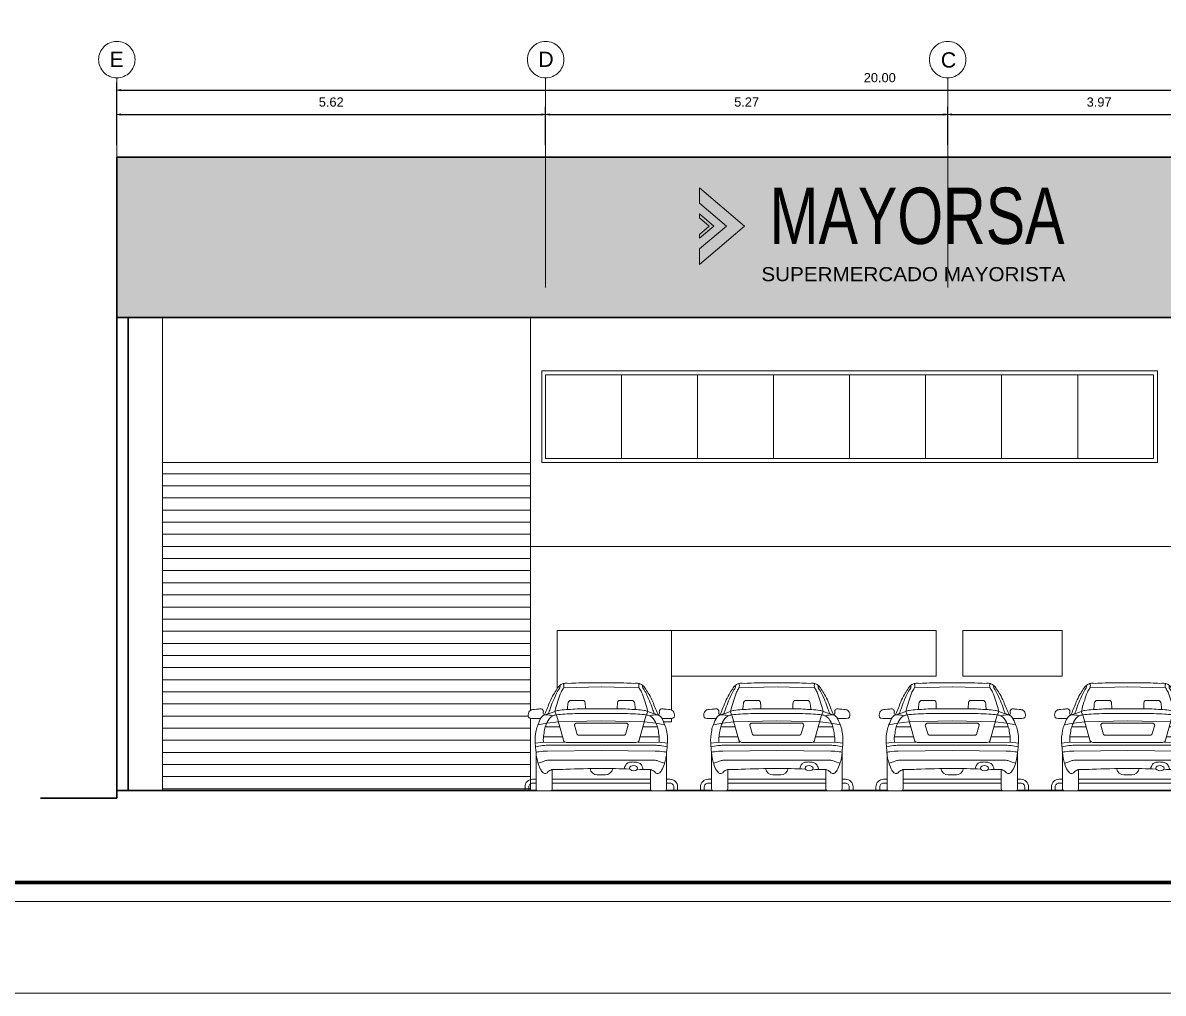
# Model space of a CAD drawing. Header units: millimetres. Extents: x 1675 to 1732.9, y 581.7 to 641.7.
# Drawn here: x 1702.48 to 1717.43, y 581.68 to 594.39 of the extents above; entities that cross this region are included whole.
import ezdxf

# ---------------------------------------------------------------- set-up
doc = ezdxf.new("R2010")
doc.units = ezdxf.units.MM
doc.set_wipeout_variables(frame=1)
doc.linetypes.add('DASHDOT', pattern=[25.4, 12.7, -6.35, 0, -6.35])
doc.layers.get('0').update_dxf_attribs({"lineweight": 5})
doc.layers.get('Defpoints').update_dxf_attribs({"color": 8, "lineweight": 5})
for name, color, linetype, lineweight in [('0-MEMB5', 5, 'Continuous', 18), ('COTAS', 8, 'Continuous', 5), ('EJES', 92, 'DASHDOT', 5), ('FONDO LOGO', 51, 'Continuous', 5), ('letrero', 114, 'Continuous', 9), ('MOBILIARIO', 8, 'Continuous', 5), ('MURO BAJO', 7, 'Continuous', 20), ('Muros', 7, 'Continuous', 30), ('puertas', 8, 'Continuous', 5)]:
    doc.layers.add(name, color=color, linetype=linetype, lineweight=lineweight)
doc.styles.add('ROMANS', font='arial.ttf')
doc.styles.get("Standard").update_dxf_attribs({"font": 'arial.ttf'})
doc.styles.add('Texto peqño', font='sanss___.ttf', dxfattribs={"height": 0.12})
doc.dimstyles.new('100', dxfattribs={"dimtxt": 0.12, "dimasz": 0.05, "dimexe": 0.1, "dimexo": 0.25, "dimgap": 0.1, "dimtad": 1, "dimzin": 4, "dimdsep": 46, "dimtxsty": 'Texto peqño', "dimblk": 'CLOSEDBLANK', "dimcen": -0.05, "dimdle": 0.1, "dimclrd": 256, "dimclre": 256, "dimclrt": 256, "dimadec": 0, "dimazin": 0, "dimtfac": 1, "dimtix": 1, "dimtmove": 0, "dimatfit": 3, "dimldrblk": 'ARCHTICK', "dimfxl": 0, "dimarcsym": 0})

# ---------------------------------------------------------------- blocks, each defined once
blk = doc.blocks.new('erv')
blk.add_wipeout([(1825.542, 490.979), (1825.566, 491.003), (1825.566, 491.466), (1825.572, 491.551), (1825.578, 491.631), (1825.576, 491.693), (1825.564, 491.766), (1825.551, 491.819), (1825.507, 491.924), (1825.5, 491.935), (1825.51, 491.93), (1825.536, 491.926), (1825.641, 491.929), (1825.656, 491.935), (1825.664, 491.944), (1825.668, 491.976), (1825.66, 492.007), (1825.64, 492.031), (1825.62, 492.04), (1825.497, 492.053), (1825.471, 492.029), (1825.469, 491.986), (1825.457, 491.97), (1825.387, 492.137), (1825.328, 492.254), (1825.274, 492.337), (1825.21, 492.383), (1824.71, 492.394), (1824.27, 492.386), (1824.211, 492.383), (1824.188, 492.372), (1824.166, 492.358), (1824.148, 492.339), (1824.087, 492.246), (1824.044, 492.16), (1823.963, 491.97), (1823.951, 491.986), (1823.949, 492.029), (1823.924, 492.053), (1823.8, 492.04), (1823.78, 492.031), (1823.761, 492.008), (1823.752, 491.975), (1823.757, 491.945), (1823.763, 491.936), (1823.78, 491.929), (1823.855, 491.925), (1823.911, 491.93), (1823.922, 491.935), (1823.894, 491.881), (1823.87, 491.819), (1823.851, 491.741), (1823.845, 491.699), (1823.843, 491.625), (1823.848, 491.558), (1823.852, 491.505), (1823.855, 491.466), (1823.855, 491.003), (1823.879, 490.979), (1824.043, 490.979), (1824.067, 491.003), (1824.067, 491.256), (1824.562, 491.269), (1824.566, 491.251), (1824.573, 491.237), (1824.584, 491.221), (1824.596, 491.209), (1824.61, 491.199), (1824.628, 491.191), (1824.644, 491.188), (1824.778, 491.188), (1824.794, 491.192), (1824.808, 491.198), (1824.824, 491.209), (1824.837, 491.221), (1824.847, 491.236), (1824.854, 491.251), (1824.859, 491.269), (1825.243, 491.257), (1825.347, 491.256), (1825.353, 491.255), (1825.353, 491.003), (1825.377, 490.979)])
at = {"ltscale": 0.5}
for p, q in [((1824.708, 492.342), (1824.214, 492.329)), ((1824.713, 492.342), (1825.206, 492.329)), ((1824.101, 492.017), (1824.127, 491.955)), ((1824.127, 491.955), (1824.223, 491.61)), ((1825.294, 491.955), (1825.197, 491.61)), ((1825.319, 492.017), (1825.294, 491.955)), ((1823.995, 491.866), (1823.879, 491.843)), ((1823.976, 491.815), (1824.166, 491.816)), ((1824.147, 491.883), (1823.995, 491.866)), ((1824.147, 491.883), (1824.71, 491.893)), ((1824.357, 491.836), (1824.394, 491.717)), ((1824.71, 491.864), (1824.384, 491.864)), ((1825.273, 491.883), (1824.71, 491.893)), ((1824.71, 491.864), (1825.037, 491.864)), ((1825.064, 491.836), (1825.027, 491.717)), ((1825.445, 491.815), (1825.255, 491.816)), ((1825.273, 491.883), (1825.426, 491.866)), ((1825.426, 491.866), (1825.541, 491.843)), ((1823.953, 491.686), (1824.202, 491.685)), ((1824.71, 491.707), (1824.413, 491.706)), ((1824.71, 491.707), (1825.008, 491.706)), ((1825.468, 491.686), (1825.218, 491.685)), ((1823.952, 491.613), (1823.844, 491.6)), ((1823.952, 491.613), (1824.223, 491.61)), ((1824.003, 491.499), (1824.71, 491.507)), ((1824.71, 491.574), (1824.006, 491.574)), ((1824.71, 491.611), (1824.252, 491.611)), ((1824.71, 491.611), (1825.168, 491.611)), ((1824.71, 491.574), (1825.415, 491.574)), ((1825.418, 491.499), (1824.71, 491.507)), ((1825.469, 491.613), (1825.197, 491.61)), ((1825.469, 491.613), (1825.577, 491.6)), ((1823.855, 491.003), (1823.855, 491.466)), ((1824.106, 491.38), (1824.71, 491.38)), ((1825.315, 491.38), (1824.71, 491.38)), ((1825.566, 491.003), (1825.566, 491.466)), ((1824.067, 491.256), (1824.067, 491.003)), ((1825.353, 491.256), (1825.353, 491.003)), ((1824.043, 490.979), (1823.879, 490.979)), ((1825.377, 490.979), (1825.542, 490.979))]:
    blk.add_line(p, q, dxfattribs=at)
at = {"ltscale": 0.05}
for p in [(1824.657, 491.187), (1824.764, 491.187)]:
    blk.add_line(p, (1824.71, 491.187), dxfattribs=at)
at = {"flags": 128}
for points in [[(1823.71, 490.985), (1823.71, 491.029, -0.414214), (1823.81, 491.129), (1823.855, 491.129)], [(1823.76, 490.985), (1823.76, 491.029, -0.414214), (1823.81, 491.079), (1823.855, 491.079)], [(1825.566, 491.129), (1825.61, 491.129, -0.414214), (1825.71, 491.029), (1825.71, 490.985)], [(1825.566, 491.079), (1825.61, 491.079, -0.414214), (1825.66, 491.029), (1825.66, 490.985)]]:
    blk.add_lwpolyline(points, format="xyb", dxfattribs=at)
for points in [[(1824.067, 491.129), (1825.353, 491.129)], [(1824.067, 491.079), (1825.353, 491.079)]]:
    blk.add_lwpolyline(points, dxfattribs=at)
for points in [[(1823.685, 490.979), (1823.685, 490.985), (1823.785, 490.985), (1823.785, 490.979)], [(1825.635, 490.979), (1825.635, 490.985), (1825.735, 490.985), (1825.735, 490.979)]]:
    blk.add_lwpolyline(points, close=True, dxfattribs=at)
at = {"ltscale": 0.05}
for centre, start_param, end_param in [((1824.657, 491.286), 1.750025, 3.194926), ((1824.764, 491.286), 3.088259, 4.53316)]:
    blk.add_ellipse(centre, major_axis=(0, 0.099), ratio=0.975618, start_param=start_param, end_param=end_param, dxfattribs=at)
at = {"ltscale": 0.5}
blk.add_ellipse((1825.133, 491.274), major_axis=(-0.0526, 0.0006), ratio=0.643755, dxfattribs=at)
for centre, start_param, end_param in [((1823.879, 491.003), 1.570796, 3.141593), ((1824.043, 491.003), 3.141593, 4.712389), ((1825.377, 491.003), 1.570796, 3.141593), ((1825.542, 491.003), 3.141593, 4.712389)]:
    blk.add_ellipse(centre, major_axis=(0, 0.0243), ratio=0.975618, start_param=start_param, end_param=end_param, dxfattribs=at)
for points, knots in [([(1824.211, 492.383), (1824.198, 492.377), (1824.184, 492.372), (1824.173, 492.363), (1824.155, 492.35), (1824.141, 492.331), (1824.128, 492.311), (1824.113, 492.287), (1824.098, 492.264), (1824.084, 492.24), (1824.066, 492.209), (1824.05, 492.177), (1824.036, 492.144), (1824.014, 492.091), (1823.995, 492.037), (1823.971, 491.986), (1823.969, 491.981), (1823.966, 491.975), (1823.963, 491.97)], [0, 0, 0, 0, 1, 1, 1, 2, 2, 2, 3, 3, 3, 4, 4, 4, 5, 5, 5, 6, 6, 6, 6]), ([(1824.71, 492.394), (1824.649, 492.394), (1824.587, 492.393), (1824.525, 492.393), (1824.476, 492.392), (1824.426, 492.392), (1824.376, 492.389), (1824.338, 492.387), (1824.301, 492.385), (1824.262, 492.386), (1824.245, 492.387), (1824.227, 492.388), (1824.211, 492.383)], [0, 0, 0, 0, 1, 1, 1, 2, 2, 2, 3, 3, 3, 4, 4, 4, 4]), ([(1824.211, 492.383), (1824.218, 492.378), (1824.22, 492.368), (1824.22, 492.358), (1824.221, 492.346), (1824.217, 492.335), (1824.213, 492.324)], [0, 0, 0, 0, 1, 1, 1, 2, 2, 2, 2]), ([(1824.71, 492.394), (1824.772, 492.394), (1824.834, 492.393), (1824.895, 492.393), (1824.945, 492.392), (1824.995, 492.392), (1825.045, 492.389), (1825.082, 492.387), (1825.12, 492.385), (1825.159, 492.386), (1825.176, 492.387), (1825.194, 492.388), (1825.21, 492.383)], [0, 0, 0, 0, 1, 1, 1, 2, 2, 2, 3, 3, 3, 4, 4, 4, 4]), ([(1825.21, 492.383), (1825.203, 492.378), (1825.2, 492.368), (1825.2, 492.358), (1825.2, 492.346), (1825.204, 492.335), (1825.208, 492.324)], [0, 0, 0, 0, 1, 1, 1, 2, 2, 2, 2]), ([(1825.21, 492.383), (1825.223, 492.377), (1825.236, 492.372), (1825.248, 492.363), (1825.266, 492.35), (1825.279, 492.331), (1825.292, 492.311), (1825.308, 492.287), (1825.323, 492.264), (1825.337, 492.24), (1825.354, 492.209), (1825.37, 492.177), (1825.384, 492.144), (1825.407, 492.091), (1825.425, 492.037), (1825.45, 491.986), (1825.452, 491.981), (1825.455, 491.975), (1825.457, 491.97)], [0, 0, 0, 0, 1, 1, 1, 2, 2, 2, 3, 3, 3, 4, 4, 4, 5, 5, 5, 6, 6, 6, 6]), ([(1824.015, 491.988), (1824.025, 492.009), (1824.032, 492.031), (1824.039, 492.052), (1824.051, 492.087), (1824.064, 492.121), (1824.078, 492.155), (1824.089, 492.18), (1824.1, 492.205), (1824.112, 492.23), (1824.122, 492.254), (1824.133, 492.278), (1824.149, 492.3), (1824.155, 492.309), (1824.162, 492.317), (1824.166, 492.328), (1824.168, 492.333), (1824.169, 492.338), (1824.169, 492.343), (1824.168, 492.348), (1824.166, 492.352), (1824.164, 492.356)], [0, 0, 0, 0, 1, 1, 1, 2, 2, 2, 3, 3, 3, 4, 4, 4, 5, 5, 5, 6, 6, 6, 7, 7, 7, 7]), ([(1824.213, 492.324), (1824.201, 492.308), (1824.191, 492.289), (1824.182, 492.271), (1824.167, 492.237), (1824.157, 492.202), (1824.146, 492.166), (1824.134, 492.128), (1824.121, 492.09), (1824.111, 492.051), (1824.108, 492.04), (1824.105, 492.028), (1824.101, 492.017)], [0, 0, 0, 0, 1, 1, 1, 2, 2, 2, 3, 3, 3, 4, 4, 4, 4]), ([(1825.208, 492.324), (1825.22, 492.308), (1825.23, 492.289), (1825.238, 492.271), (1825.253, 492.237), (1825.264, 492.202), (1825.275, 492.166), (1825.287, 492.128), (1825.3, 492.09), (1825.31, 492.051), (1825.313, 492.04), (1825.315, 492.028), (1825.319, 492.017)], [0, 0, 0, 0, 1, 1, 1, 2, 2, 2, 3, 3, 3, 4, 4, 4, 4]), ([(1825.405, 491.988), (1825.396, 492.009), (1825.389, 492.031), (1825.381, 492.052), (1825.369, 492.087), (1825.356, 492.121), (1825.342, 492.155), (1825.332, 492.18), (1825.32, 492.205), (1825.309, 492.23), (1825.298, 492.254), (1825.287, 492.278), (1825.272, 492.3), (1825.266, 492.309), (1825.258, 492.317), (1825.254, 492.328), (1825.252, 492.333), (1825.251, 492.338), (1825.252, 492.343), (1825.252, 492.348), (1825.254, 492.352), (1825.257, 492.356)], [0, 0, 0, 0, 1, 1, 1, 2, 2, 2, 3, 3, 3, 4, 4, 4, 5, 5, 5, 6, 6, 6, 7, 7, 7, 7]), ([(1824.264, 492.04), (1824.264, 492.054), (1824.267, 492.068), (1824.269, 492.082), (1824.271, 492.105), (1824.271, 492.129), (1824.283, 492.147), (1824.286, 492.151), (1824.29, 492.155), (1824.294, 492.158), (1824.296, 492.16), (1824.299, 492.161), (1824.302, 492.162), (1824.309, 492.163), (1824.316, 492.163), (1824.322, 492.163), (1824.373, 492.161), (1824.418, 492.16), (1824.474, 492.16), (1824.478, 492.16), (1824.482, 492.161), (1824.485, 492.158), (1824.487, 492.157), (1824.488, 492.155), (1824.489, 492.153), (1824.492, 492.148), (1824.495, 492.144), (1824.496, 492.139), (1824.498, 492.132), (1824.498, 492.125), (1824.498, 492.118), (1824.499, 492.107), (1824.5, 492.097), (1824.501, 492.086), (1824.501, 492.075), (1824.501, 492.064), (1824.5, 492.053)], [0, 0, 0, 0, 1, 1, 1, 2, 2, 2, 3, 3, 3, 4, 4, 4, 5, 5, 5, 6, 6, 6, 7, 7, 7, 8, 8, 8, 9, 9, 9, 10, 10, 10, 11, 11, 11, 12, 12, 12, 12]), ([(1825.156, 492.04), (1825.156, 492.054), (1825.153, 492.068), (1825.152, 492.082), (1825.149, 492.105), (1825.15, 492.129), (1825.137, 492.147), (1825.135, 492.151), (1825.131, 492.155), (1825.127, 492.158), (1825.124, 492.16), (1825.121, 492.161), (1825.118, 492.162), (1825.112, 492.163), (1825.105, 492.163), (1825.098, 492.163), (1825.047, 492.161), (1825.002, 492.16), (1824.947, 492.16), (1824.943, 492.16), (1824.938, 492.161), (1824.935, 492.158), (1824.934, 492.157), (1824.933, 492.155), (1824.932, 492.153), (1824.929, 492.148), (1824.926, 492.144), (1824.925, 492.139), (1824.923, 492.132), (1824.922, 492.125), (1824.922, 492.118), (1824.922, 492.107), (1824.92, 492.097), (1824.92, 492.086), (1824.919, 492.075), (1824.92, 492.064), (1824.92, 492.053)], [0, 0, 0, 0, 1, 1, 1, 2, 2, 2, 3, 3, 3, 4, 4, 4, 5, 5, 5, 6, 6, 6, 7, 7, 7, 8, 8, 8, 9, 9, 9, 10, 10, 10, 11, 11, 11, 12, 12, 12, 12]), ([(1823.963, 491.97), (1823.962, 491.977), (1823.954, 491.981), (1823.951, 491.986), (1823.944, 491.998), (1823.956, 492.017), (1823.95, 492.029), (1823.948, 492.033), (1823.943, 492.037), (1823.939, 492.041), (1823.935, 492.046), (1823.932, 492.051), (1823.924, 492.053), (1823.913, 492.055), (1823.893, 492.052), (1823.9, 492.052), (1823.901, 492.052), (1823.901, 492.052), (1823.902, 492.052), (1823.927, 492.052), (1823.865, 492.046), (1823.83, 492.043), (1823.805, 492.041), (1823.793, 492.04), (1823.781, 492.031), (1823.773, 492.026), (1823.766, 492.017), (1823.761, 492.008), (1823.755, 491.998), (1823.753, 491.987), (1823.752, 491.975), (1823.752, 491.964), (1823.752, 491.953), (1823.757, 491.943), (1823.759, 491.94), (1823.761, 491.937), (1823.764, 491.935), (1823.769, 491.932), (1823.774, 491.93), (1823.78, 491.929), (1823.806, 491.923), (1823.832, 491.924), (1823.857, 491.925), (1823.866, 491.926), (1823.874, 491.926), (1823.884, 491.926), (1823.902, 491.927), (1823.924, 491.929), (1823.928, 491.944)], [0, 0, 0, 0, 1, 1, 1, 2, 2, 2, 3, 3, 3, 4, 4, 4, 5, 5, 5, 6, 6, 6, 7, 7, 7, 8, 8, 8, 9, 9, 9, 10, 10, 10, 11, 11, 11, 12, 12, 12, 13, 13, 13, 14, 14, 14, 15, 15, 15, 16, 16, 16, 16]), ([(1823.857, 491.766), (1823.858, 491.794), (1823.87, 491.82), (1823.881, 491.846), (1823.893, 491.878), (1823.903, 491.911), (1823.923, 491.939), (1823.927, 491.943), (1823.931, 491.948), (1823.935, 491.952), (1823.953, 491.97), (1823.98, 491.976), (1824.006, 491.984), (1824.039, 491.995), (1824.069, 492.007), (1824.101, 492.017)], [0, 0, 0, 0, 1, 1, 1, 2, 2, 2, 3, 3, 3, 4, 4, 4, 5, 5, 5, 5]), ([(1823.963, 491.97), (1823.98, 491.973), (1823.997, 491.972), (1824.014, 491.971), (1824.035, 491.969), (1824.057, 491.966), (1824.078, 491.962)], [0, 0, 0, 0, 1, 1, 1, 2, 2, 2, 2]), ([(1823.976, 491.815), (1823.982, 491.836), (1823.99, 491.856), (1824, 491.875), (1824.017, 491.909), (1824.039, 491.942), (1824.071, 491.958), (1824.086, 491.966), (1824.103, 491.97), (1824.12, 491.973), (1824.157, 491.979), (1824.193, 491.981), (1824.23, 491.983), (1824.322, 491.987), (1824.415, 491.991), (1824.508, 491.992), (1824.575, 491.993), (1824.643, 491.992), (1824.71, 491.992)], [0, 0, 0, 0, 1, 1, 1, 2, 2, 2, 3, 3, 3, 4, 4, 4, 5, 5, 5, 6, 6, 6, 6]), ([(1824.101, 492.017), (1824.114, 492.026), (1824.13, 492.029), (1824.146, 492.031), (1824.181, 492.037), (1824.216, 492.039), (1824.251, 492.041), (1824.326, 492.046), (1824.403, 492.052), (1824.479, 492.053), (1824.556, 492.053), (1824.633, 492.049), (1824.71, 492.053)], [0, 0, 0, 0, 1, 1, 1, 2, 2, 2, 3, 3, 3, 4, 4, 4, 4]), ([(1825.319, 492.017), (1825.306, 492.026), (1825.29, 492.029), (1825.275, 492.031), (1825.239, 492.037), (1825.205, 492.039), (1825.17, 492.041), (1825.094, 492.046), (1825.018, 492.052), (1824.941, 492.053), (1824.864, 492.053), (1824.787, 492.049), (1824.71, 492.053)], [0, 0, 0, 0, 1, 1, 1, 2, 2, 2, 3, 3, 3, 4, 4, 4, 4]), ([(1825.445, 491.815), (1825.439, 491.836), (1825.431, 491.856), (1825.421, 491.875), (1825.404, 491.909), (1825.381, 491.942), (1825.349, 491.958), (1825.334, 491.966), (1825.317, 491.97), (1825.3, 491.973), (1825.264, 491.979), (1825.227, 491.981), (1825.191, 491.983), (1825.098, 491.987), (1825.005, 491.991), (1824.913, 491.992), (1824.845, 491.993), (1824.778, 491.992), (1824.71, 491.992)], [0, 0, 0, 0, 1, 1, 1, 2, 2, 2, 3, 3, 3, 4, 4, 4, 5, 5, 5, 6, 6, 6, 6]), ([(1825.564, 491.766), (1825.562, 491.794), (1825.55, 491.82), (1825.54, 491.846), (1825.527, 491.878), (1825.517, 491.911), (1825.497, 491.939), (1825.494, 491.943), (1825.49, 491.948), (1825.486, 491.952), (1825.467, 491.97), (1825.44, 491.976), (1825.415, 491.984), (1825.382, 491.995), (1825.351, 492.007), (1825.319, 492.017)], [0, 0, 0, 0, 1, 1, 1, 2, 2, 2, 3, 3, 3, 4, 4, 4, 5, 5, 5, 5]), ([(1825.457, 491.97), (1825.441, 491.973), (1825.424, 491.972), (1825.407, 491.971), (1825.385, 491.969), (1825.364, 491.966), (1825.342, 491.962)], [0, 0, 0, 0, 1, 1, 1, 2, 2, 2, 2]), ([(1825.457, 491.97), (1825.459, 491.977), (1825.466, 491.981), (1825.47, 491.986), (1825.477, 491.998), (1825.465, 492.017), (1825.471, 492.029), (1825.473, 492.033), (1825.478, 492.037), (1825.481, 492.041), (1825.486, 492.046), (1825.488, 492.051), (1825.497, 492.053), (1825.507, 492.055), (1825.527, 492.052), (1825.521, 492.052), (1825.52, 492.052), (1825.519, 492.052), (1825.518, 492.052), (1825.493, 492.052), (1825.555, 492.046), (1825.591, 492.043), (1825.615, 492.041), (1825.627, 492.04), (1825.64, 492.031), (1825.647, 492.026), (1825.655, 492.017), (1825.66, 492.008), (1825.665, 491.998), (1825.667, 491.987), (1825.668, 491.975), (1825.669, 491.964), (1825.669, 491.953), (1825.663, 491.943), (1825.662, 491.94), (1825.659, 491.937), (1825.656, 491.935), (1825.652, 491.932), (1825.646, 491.93), (1825.641, 491.929), (1825.615, 491.923), (1825.588, 491.924), (1825.564, 491.925), (1825.555, 491.926), (1825.546, 491.926), (1825.536, 491.926), (1825.519, 491.927), (1825.497, 491.929), (1825.493, 491.944)], [0, 0, 0, 0, 1, 1, 1, 2, 2, 2, 3, 3, 3, 4, 4, 4, 5, 5, 5, 6, 6, 6, 7, 7, 7, 8, 8, 8, 9, 9, 9, 10, 10, 10, 11, 11, 11, 12, 12, 12, 13, 13, 13, 14, 14, 14, 15, 15, 15, 16, 16, 16, 16]), ([(1823.976, 491.815), (1823.967, 491.791), (1823.964, 491.764), (1823.96, 491.738), (1823.955, 491.708), (1823.95, 491.678), (1823.95, 491.647), (1823.951, 491.636), (1823.952, 491.624), (1823.952, 491.613)], [0, 0, 0, 0, 1, 1, 1, 2, 2, 2, 3, 3, 3, 3]), ([(1824.384, 491.864), (1824.378, 491.864), (1824.372, 491.861), (1824.366, 491.856), (1824.36, 491.851), (1824.355, 491.843), (1824.357, 491.836)], [0, 0, 0, 0, 1, 1, 1, 2, 2, 2, 2]), ([(1825.037, 491.864), (1825.043, 491.864), (1825.049, 491.861), (1825.054, 491.856), (1825.06, 491.851), (1825.066, 491.843), (1825.064, 491.836)], [0, 0, 0, 0, 1, 1, 1, 2, 2, 2, 2]), ([(1825.445, 491.815), (1825.454, 491.791), (1825.457, 491.764), (1825.461, 491.738), (1825.465, 491.708), (1825.471, 491.678), (1825.47, 491.647), (1825.47, 491.636), (1825.469, 491.624), (1825.469, 491.613)], [0, 0, 0, 0, 1, 1, 1, 2, 2, 2, 3, 3, 3, 3]), ([(1823.857, 491.766), (1823.844, 491.712), (1823.84, 491.656), (1823.844, 491.6), (1823.845, 491.582), (1823.847, 491.564), (1823.849, 491.546), (1823.853, 491.501), (1823.854, 491.454), (1823.863, 491.409), (1823.868, 491.383), (1823.876, 491.358), (1823.884, 491.333), (1823.893, 491.303), (1823.904, 491.274), (1823.92, 491.246), (1823.93, 491.231), (1823.941, 491.216), (1823.957, 491.207), (1823.962, 491.205), (1823.967, 491.203), (1823.973, 491.203), (1823.979, 491.202), (1823.985, 491.204), (1823.99, 491.207), (1823.998, 491.212), (1824.004, 491.218), (1824.011, 491.224), (1824.018, 491.23), (1824.026, 491.236), (1824.035, 491.242), (1824.043, 491.247), (1824.052, 491.252), (1824.062, 491.255), (1824.071, 491.257), (1824.082, 491.257), (1824.092, 491.256), (1824.143, 491.255), (1824.193, 491.257), (1824.243, 491.259), (1824.398, 491.266), (1824.554, 491.27), (1824.71, 491.27)], [0, 0, 0, 0, 1, 1, 1, 2, 2, 2, 3, 3, 3, 4, 4, 4, 5, 5, 5, 6, 6, 6, 7, 7, 7, 8, 8, 8, 9, 9, 9, 10, 10, 10, 11, 11, 11, 12, 12, 12, 13, 13, 13, 14, 14, 14, 14]), ([(1824.252, 491.611), (1824.244, 491.612), (1824.235, 491.614), (1824.229, 491.619), (1824.219, 491.627), (1824.216, 491.642), (1824.211, 491.655)], [0, 0, 0, 0, 1, 1, 1, 2, 2, 2, 2]), ([(1824.394, 491.717), (1824.396, 491.714), (1824.398, 491.711), (1824.4, 491.709), (1824.404, 491.706), (1824.408, 491.706), (1824.413, 491.706)], [0, 0, 0, 0, 1, 1, 1, 2, 2, 2, 2]), ([(1825.027, 491.717), (1825.025, 491.714), (1825.023, 491.711), (1825.02, 491.709), (1825.017, 491.706), (1825.012, 491.706), (1825.008, 491.706)], [0, 0, 0, 0, 1, 1, 1, 2, 2, 2, 2]), ([(1825.168, 491.611), (1825.177, 491.612), (1825.185, 491.614), (1825.192, 491.619), (1825.202, 491.627), (1825.204, 491.642), (1825.209, 491.655)], [0, 0, 0, 0, 1, 1, 1, 2, 2, 2, 2]), ([(1825.564, 491.766), (1825.577, 491.712), (1825.58, 491.656), (1825.577, 491.6), (1825.575, 491.582), (1825.573, 491.564), (1825.572, 491.546), (1825.568, 491.501), (1825.566, 491.454), (1825.558, 491.409), (1825.553, 491.383), (1825.545, 491.358), (1825.537, 491.333), (1825.527, 491.303), (1825.517, 491.274), (1825.5, 491.246), (1825.491, 491.231), (1825.48, 491.216), (1825.464, 491.207), (1825.459, 491.205), (1825.453, 491.203), (1825.448, 491.203), (1825.442, 491.202), (1825.436, 491.204), (1825.431, 491.207), (1825.423, 491.212), (1825.416, 491.218), (1825.41, 491.224), (1825.402, 491.23), (1825.394, 491.236), (1825.386, 491.242), (1825.378, 491.247), (1825.369, 491.252), (1825.359, 491.255), (1825.349, 491.257), (1825.339, 491.257), (1825.329, 491.256), (1825.279, 491.255), (1825.23, 491.257), (1825.181, 491.259)], [0, 0, 0, 0, 1, 1, 1, 2, 2, 2, 3, 3, 3, 4, 4, 4, 5, 5, 5, 6, 6, 6, 7, 7, 7, 8, 8, 8, 9, 9, 9, 10, 10, 10, 11, 11, 11, 12, 12, 12, 13, 13, 13, 13]), ([(1824.006, 491.574), (1823.983, 491.574), (1823.96, 491.573), (1823.938, 491.57), (1823.908, 491.567), (1823.878, 491.561), (1823.848, 491.552)], [0, 0, 0, 0, 1, 1, 1, 2, 2, 2, 2]), ([(1823.855, 491.481), (1823.867, 491.486), (1823.879, 491.488), (1823.892, 491.49), (1823.929, 491.496), (1823.966, 491.498), (1824.003, 491.499)], [0, 0, 0, 0, 1, 1, 1, 2, 2, 2, 2]), ([(1825.415, 491.574), (1825.437, 491.574), (1825.46, 491.573), (1825.483, 491.57), (1825.513, 491.567), (1825.543, 491.561), (1825.572, 491.552)], [0, 0, 0, 0, 1, 1, 1, 2, 2, 2, 2]), ([(1825.566, 491.481), (1825.554, 491.486), (1825.542, 491.488), (1825.529, 491.49), (1825.492, 491.496), (1825.455, 491.498), (1825.418, 491.499)], [0, 0, 0, 0, 1, 1, 1, 2, 2, 2, 2]), ([(1823.884, 491.339), (1823.901, 491.347), (1823.92, 491.351), (1823.938, 491.357), (1823.953, 491.362), (1823.967, 491.369), (1823.982, 491.373), (1823.996, 491.377), (1824.011, 491.379), (1824.025, 491.38), (1824.052, 491.381), (1824.079, 491.38), (1824.106, 491.38)], [0, 0, 0, 0, 1, 1, 1, 2, 2, 2, 3, 3, 3, 4, 4, 4, 4]), ([(1825.258, 491.256), (1825.256, 491.27), (1825.252, 491.283), (1825.247, 491.296), (1825.24, 491.311), (1825.231, 491.324), (1825.219, 491.334), (1825.206, 491.344), (1825.191, 491.35), (1825.175, 491.352), (1825.158, 491.355), (1825.142, 491.355), (1825.125, 491.355), (1825.11, 491.355), (1825.094, 491.355), (1825.078, 491.352), (1825.066, 491.349), (1825.053, 491.344), (1825.044, 491.335), (1825.039, 491.33), (1825.034, 491.323), (1825.031, 491.317), (1825.027, 491.31), (1825.023, 491.303), (1825.02, 491.295), (1825.016, 491.286), (1825.013, 491.276), (1825.011, 491.266)], [0, 0, 0, 0, 1, 1, 1, 2, 2, 2, 3, 3, 3, 4, 4, 4, 5, 5, 5, 6, 6, 6, 7, 7, 7, 8, 8, 8, 9, 9, 9, 9]), ([(1825.537, 491.339), (1825.52, 491.347), (1825.501, 491.351), (1825.483, 491.357), (1825.468, 491.362), (1825.454, 491.369), (1825.438, 491.373), (1825.425, 491.377), (1825.41, 491.379), (1825.396, 491.38), (1825.369, 491.381), (1825.342, 491.38), (1825.315, 491.38)], [0, 0, 0, 0, 1, 1, 1, 2, 2, 2, 3, 3, 3, 4, 4, 4, 4])]:
    blk.add_open_spline(points, degree=3, knots=knots, dxfattribs=at)
blk.add_open_spline([(1825.083, 491.263), (1824.959, 491.268), (1824.834, 491.27), (1824.71, 491.27)], degree=3, dxfattribs=at)
blk = doc.blocks.new('LOGO')
h = blk.add_hatch(color=256)
h.paths.add_polyline_path([(0.1919, -0.2719), (0, -0.4345), (0, -0.5439), (0.3212, -0.2719), (0, 0), (0, -0.1094)])
h.paths.add_polyline_path([(0.0693, -0.2719), (0, -0.3306), (0, -0.3582), (0.1018, -0.2719), (0, -0.1857), (0, -0.2133)], flags=17)
for points in [[(0, 0), (0.3212, -0.2719), (0, -0.5439), (0, -0.4345)], [(0, -0.1094), (0, 0)], [(0, -0.1094), (0.1919, -0.2719), (0, -0.4345)], [(0, -0.2133), (0, -0.1857)], [(0, -0.1857), (0.1018, -0.2719), (0, -0.3582)], [(0, -0.2133), (0.0693, -0.2719), (0, -0.3306)], [(0, -0.3582), (0, -0.3306)]]:
    blk.add_lwpolyline(points)
at = {"attachment_point": 5, "style": 'ROMANS'}
for s, insert, char_height in [('{\\fArial|b0|i0|c0|p34;\\W0.75;MAYORSA}', (1.5459, -0.2015), 0.4), ('{\\fArial|b0|i0|c0|p34;\\W1.05;SUPERMERCADO MAYORISTA}', (1.5202, -0.614), 0.1)]:
    blk.add_mtext(s, dxfattribs=dict(at, insert=insert, char_height=char_height))
blk = doc.blocks.new('_ClosedBlank')
at = {"color": 0, "linetype": 'ByBlock', "lineweight": -2}
for p, q in [((-1, 0.17), (0, 0)), ((-1, 0.17), (-1, -0.17)), ((0, 0), (-1, -0.17))]:
    blk.add_line(p, q, dxfattribs=at)
blk = doc.blocks.new('*D324')
at = {"layer": 'COTAS', "lineweight": -2}
for p, q in [((1703.712, 592.791), (1703.712, 593.291)), ((1709.332, 592.791), (1709.332, 593.291))]:
    blk.add_line(p, q, dxfattribs=at)
at = {"layer": 'COTAS', "linetype": 'ByBlock', "lineweight": -2}
blk.add_line((1703.762, 593.191), (1709.282, 593.191), dxfattribs=at)
at = {"layer": 'Defpoints', "color": 0}
for p in [(1709.332, 593.191), (1703.712, 592.341), (1709.332, 592.341)]:
    blk.add_point(p, dxfattribs=at)
at = {"layer": 'COTAS', "lineweight": -2, "xscale": 0.05, "yscale": 0.05, "zscale": 0.05, "rotation": 180}
blk.add_blockref('_ClosedBlank', (1703.712, 593.191), dxfattribs=at)
at = {"layer": 'COTAS', "lineweight": -2, "xscale": 0.05, "yscale": 0.05, "zscale": 0.05}
blk.add_blockref('_ClosedBlank', (1709.332, 593.191), dxfattribs=at)
at = {"layer": 'COTAS', "insert": (1706.522, 593.353), "char_height": 0.12, "attachment_point": 5, "style": 'Texto peqño'}
blk.add_mtext('5.62', dxfattribs=at)
blk = doc.blocks.new('_ARCHTICK')
at = {"color": 0, "linetype": 'ByBlock', "const_width": 0.15}
blk.add_lwpolyline([(-0.5, -0.5), (0.5, 0.5)], dxfattribs=at)
blk = doc.blocks.new('*D325')
at = {"layer": 'COTAS', "lineweight": -2}
for p, q in [((1709.332, 592.791), (1709.332, 593.291)), ((1714.602, 592.791), (1714.602, 593.291))]:
    blk.add_line(p, q, dxfattribs=at)
at = {"layer": 'COTAS', "linetype": 'ByBlock', "lineweight": -2}
blk.add_line((1709.382, 593.191), (1714.552, 593.191), dxfattribs=at)
at = {"layer": 'Defpoints', "color": 0}
for p in [(1714.602, 593.191), (1709.332, 592.341), (1714.602, 592.341)]:
    blk.add_point(p, dxfattribs=at)
at = {"layer": 'COTAS', "lineweight": -2, "xscale": 0.05, "yscale": 0.05, "zscale": 0.05, "rotation": 180}
blk.add_blockref('_ClosedBlank', (1709.332, 593.191), dxfattribs=at)
at = {"layer": 'COTAS', "lineweight": -2, "xscale": 0.05, "yscale": 0.05, "zscale": 0.05}
blk.add_blockref('_ClosedBlank', (1714.602, 593.191), dxfattribs=at)
at = {"layer": 'COTAS', "insert": (1711.967, 593.353), "char_height": 0.12, "attachment_point": 5, "style": 'Texto peqño'}
blk.add_mtext('5.27', dxfattribs=at)
blk = doc.blocks.new('*D326')
at = {"layer": 'COTAS', "lineweight": -2}
for p, q in [((1714.602, 592.791), (1714.602, 593.291)), ((1718.572, 592.791), (1718.572, 593.291))]:
    blk.add_line(p, q, dxfattribs=at)
at = {"layer": 'COTAS', "linetype": 'ByBlock', "lineweight": -2}
blk.add_line((1714.652, 593.191), (1718.522, 593.191), dxfattribs=at)
at = {"layer": 'Defpoints', "color": 0}
for p in [(1718.572, 593.191), (1714.602, 592.341), (1718.572, 592.341)]:
    blk.add_point(p, dxfattribs=at)
at = {"layer": 'COTAS', "lineweight": -2, "xscale": 0.05, "yscale": 0.05, "zscale": 0.05, "rotation": 180}
blk.add_blockref('_ClosedBlank', (1714.602, 593.191), dxfattribs=at)
at = {"layer": 'COTAS', "lineweight": -2, "xscale": 0.05, "yscale": 0.05, "zscale": 0.05}
blk.add_blockref('_ClosedBlank', (1718.572, 593.191), dxfattribs=at)
at = {"layer": 'COTAS', "insert": (1716.587, 593.353), "char_height": 0.12, "attachment_point": 5, "style": 'Texto peqño'}
blk.add_mtext('3.97', dxfattribs=at)
blk = doc.blocks.new('*D328')
at = {"layer": 'COTAS', "lineweight": -2}
for p, q in [((1703.712, 593.111), (1703.712, 593.611)), ((1723.712, 593.111), (1723.712, 593.611))]:
    blk.add_line(p, q, dxfattribs=at)
at = {"layer": 'COTAS', "linetype": 'ByBlock', "lineweight": -2}
blk.add_line((1703.762, 593.511), (1723.662, 593.511), dxfattribs=at)
at = {"layer": 'Defpoints', "color": 0}
for p in [(1723.712, 593.511), (1703.712, 592.341, 0), (1723.712, 592.341, 0)]:
    blk.add_point(p, dxfattribs=at)
at = {"layer": 'COTAS', "lineweight": -2, "xscale": 0.05, "yscale": 0.05, "zscale": 0.05, "rotation": 180}
blk.add_blockref('_ClosedBlank', (1703.712, 593.511), dxfattribs=at)
at = {"layer": 'COTAS', "lineweight": -2, "xscale": 0.05, "yscale": 0.05, "zscale": 0.05}
blk.add_blockref('_ClosedBlank', (1723.712, 593.511), dxfattribs=at)
at = {"layer": 'COTAS', "insert": (1713.712, 593.673), "char_height": 0.12, "attachment_point": 5, "style": 'Texto peqño'}
blk.add_mtext('20.00', dxfattribs=at)

msp = doc.modelspace()

# ---------------------------------------------------------------- hatches: boundary and pattern name
at = {"layer": 'FONDO LOGO'}
msp.add_hatch(color=256, dxfattribs=at).paths.add_polyline_path([(1703.712, 590.531), (1723.712, 590.531), (1723.712, 592.631), (1703.712, 592.631)])
at = {"layer": 'puertas'}
h = msp.add_hatch(dxfattribs=at)
h.set_pattern_fill('LINE', color=256, scale=0.05, style=0)
h.set_pattern_definition([(0, (1704.31196, 587.53064), (0, 0.15875), [])])
h.paths.add_polyline_path([(1704.312, 584.331), (1709.132, 584.331), (1709.132, 588.631), (1704.312, 588.631)])

# ---------------------------------------------------------------- linework, layer by layer
msp.add_lwpolyline([(1731.748, 640.477), (1676.248, 640.477), (1676.248, 582.877), (1731.748, 582.877)], close=True)
at = {"layer": '0-MEMB5', "ltscale": 0.03, "const_width": 0.0503}
msp.add_lwpolyline([(1731.498, 640.227), (1676.498, 640.227), (1676.498, 583.127), (1731.498, 583.127)], close=True, dxfattribs=at)
at = {"layer": 'Defpoints'}
msp.add_lwpolyline([(1732.948, 641.677), (1675.048, 641.677), (1675.048, 581.677), (1732.948, 581.677)], close=True, dxfattribs=at)
at = {"layer": 'EJES', "ltscale": 10}
for p, q in [((1703.712, 593.672, 0), (1703.712, 590.922, 0)), ((1709.332, 593.672, 0), (1709.332, 590.922, 0)), ((1714.602, 593.672, 0), (1714.602, 590.922, 0))]:
    msp.add_line(p, q, dxfattribs=at)
for centre in [(1703.712, 593.91, 0), (1709.332, 593.91, 0), (1714.602, 593.91, 0)]:
    msp.add_circle(centre, 0.239, dxfattribs=at)
at = {"layer": 'MURO BAJO', "elevation": 0}
for points in [[(1703.862, 590.531), (1704.312, 590.531), (1704.312, 584.331)], [(1719.412, 590.531), (1709.132, 590.531), (1709.132, 587.531), (1719.412, 587.531)]]:
    msp.add_lwpolyline(points, dxfattribs=at)
at = {"layer": 'MURO BAJO'}
msp.add_lwpolyline([(1717.352, 589.831), (1709.282, 589.831), (1709.282, 588.631), (1717.352, 588.631)], close=True, dxfattribs=at)
at = {"layer": 'Muros', "elevation": 0}
msp.add_lwpolyline([(1703.712, 590.531), (1723.712, 590.531), (1723.712, 592.631), (1703.712, 592.631)], close=True, dxfattribs=at)
at = {"layer": 'Muros'}
msp.add_lwpolyline([(1703.712, 590.531), (1703.712, 584.231)], dxfattribs=at)
at = {"layer": 'Muros', "elevation": 0}
for points in [[(1703.712, 590.531), (1703.862, 590.531)], [(1703.862, 590.531), (1703.862, 584.331)], [(1703.712, 584.331), (1723.712, 584.331)], [(1702.712, 584.231), (1703.712, 584.231)]]:
    msp.add_lwpolyline(points, dxfattribs=at)
at = {"layer": 'puertas'}
msp.add_lwpolyline([(1717.302, 589.781), (1709.332, 589.781), (1709.332, 588.681), (1717.302, 588.681)], close=True, dxfattribs=at)
for points in [[(1710.328, 588.681), (1710.328, 589.781)], [(1711.324, 588.681), (1711.324, 589.781)], [(1712.321, 588.681), (1712.321, 589.781)], [(1713.317, 588.681), (1713.317, 589.781)], [(1714.313, 588.681), (1714.313, 589.781)], [(1715.309, 588.681), (1715.309, 589.781)], [(1716.306, 588.681), (1716.306, 589.781)]]:
    msp.add_lwpolyline(points, dxfattribs=at)
at = {"layer": 'puertas', "elevation": 0}
for points in [[(1709.132, 588.631), (1704.312, 588.631), (1704.312, 584.331), (1709.132, 584.331)], [(1710.982, 586.431), (1709.482, 586.431), (1709.482, 585.231), (1710.982, 585.231)], [(1714.452, 586.431), (1710.982, 586.431), (1710.982, 585.831), (1714.452, 585.831)], [(1716.102, 586.431), (1714.802, 586.431), (1714.802, 585.831), (1716.102, 585.831)]]:
    msp.add_lwpolyline(points, close=True, dxfattribs=at)
msp.add_lwpolyline([(1709.132, 587.531), (1709.132, 584.331)], dxfattribs=at)

# ---------------------------------------------------------------- block references
at = {"layer": 'letrero', "xscale": 1.844571984164531, "yscale": 1.84457198558357, "zscale": 1.844571984168926}
msp.add_blockref('LOGO', (1711.348, 592.23, 0), dxfattribs=at)

# ---------------------------------------------------------------- texts
at = {"layer": 'EJES', "ltscale": 10}
for s, p in [('E', (1703.616, 593.814, 0)), ('D', (1709.236, 593.814, 0)), ('C', (1714.512, 593.806, 0))]:
    msp.add_text(s, height=0.2, rotation=360, dxfattribs=at).set_placement(p)

# ---------------------------------------------------------------- dimensions: what is measured, and where the dimension line sits
at = {"layer": 'COTAS'}
for base, p2, picture, middle in [((1723.712, 593.511, 0), (1723.712, 592.341, 0), '*D328', (1713.712, 593.673, 0)), ((1709.332, 593.191, 0), (1709.332, 592.341, 0), '*D324', (1706.522, 593.353, 0))]:
    dim = msp.add_linear_dim(base=base, p1=(1703.712, 592.341, 0), p2=p2, dimstyle='100', dxfattribs=at)
    dim.commit()
    dim.dimension.update_dxf_attribs({"geometry": picture, "text_midpoint": middle})
for base, p1, p2, picture, middle in [((1714.602, 593.191, 0), (1709.332, 592.341, 0), (1714.602, 592.341, 0), '*D325', (1711.967, 593.353, 0)), ((1718.572, 593.191, 0), (1714.602, 592.341, 0), (1718.572, 592.341, 0), '*D326', (1716.587, 593.353, 0))]:
    dim = msp.add_linear_dim(base=base, p1=p1, p2=p2, dimstyle='100', override={"dimtmove": 1}, dxfattribs=at)
    dim.commit()
    dim.dimension.update_dxf_attribs({"geometry": picture, "text_midpoint": middle})

# ---------------------------------------------------------------- next in the draw order: block references
at = {"layer": 'MOBILIARIO'}
for p in [(-114.648, 93.351, 0), (-112.348, 93.351, 0), (-110.048, 93.351, 0), (-107.748, 93.351, 0)]:
    msp.add_blockref('erv', p, dxfattribs=at)

doc.saveas('drawing.dxf')
